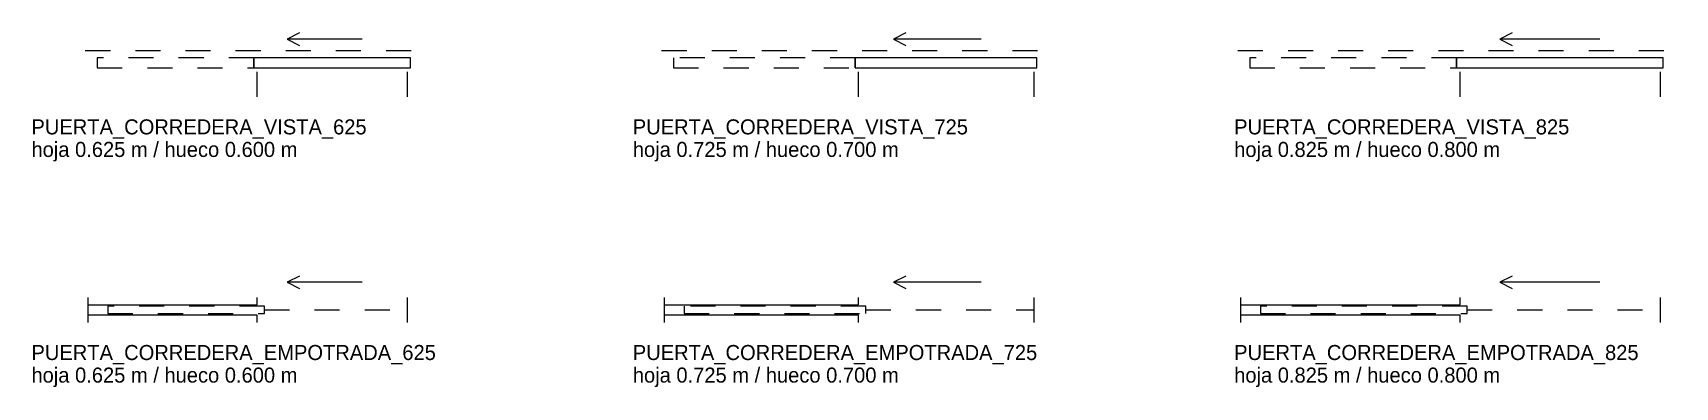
# Model space of a CAD drawing. Header units: metres. Extents: x 0.11 to 6.66, y -1.26 to 0.15.
import ezdxf

# ---------------------------------------------------------------- set-up
doc = ezdxf.new("R2010")
doc.units = ezdxf.units.M
doc.linetypes.add('OCULTA', pattern=[0.15, 0.1, -0.05])
doc.layers.add('A-CARPINTERIA', color=4, linetype='Continuous', lineweight=18)
doc.layers.add('A-CARPINTERIA-OCULTA', color=4, linetype='OCULTA', lineweight=13)
doc.layers.add('A-TEXTO', color=7, linetype='Continuous')

# ---------------------------------------------------------------- blocks, each defined once
blk = doc.blocks.new('PUERTA_CORREDERA_VISTA_625')
at = {"layer": 'A-CARPINTERIA'}
for points in [[(0.17, 0.155), (0.12, 0.13), (0.17, 0.105)], [(0.42, 0.13), (0.12, 0.13)], [(0, 0), (0, -0.1)], [(0.6, 0), (0.6, -0.1)]]:
    blk.add_lwpolyline(points, dxfattribs=at)
blk.add_lwpolyline([(-0.0125, 0.015), (0.6125, 0.015), (0.6125, 0.055), (-0.0125, 0.055)], close=True, dxfattribs=at)
at = {"layer": 'A-CARPINTERIA-OCULTA'}
blk.add_lwpolyline([(-0.685, 0.085), (0.66, 0.085)], dxfattribs=at)
blk.add_lwpolyline([(-0.6375, 0.015), (-0.0125, 0.015), (-0.0125, 0.055), (-0.6375, 0.055)], close=True, dxfattribs=at)
blk = doc.blocks.new('PUERTA_CORREDERA_EMPOTRADA_625')
at = {"layer": 'A-CARPINTERIA'}
for points in [[(0.17, 0.085), (0.12, 0.06), (0.17, 0.035)], [(-0.675, 0), (-0.675, -0.1)], [(0, 0), (0, -0.03)], [(0.42, 0.06), (0.12, 0.06)], [(0.6, 0), (0.6, -0.1)], [(-0.675, -0.03), (0, -0.03)], [(-0.675, -0.07), (0, -0.07)], [(0, -0.07), (0, -0.1)]]:
    blk.add_lwpolyline(points, dxfattribs=at)
at = {"layer": 'A-CARPINTERIA-OCULTA'}
blk.add_lwpolyline([(-0.595, -0.065), (0.03, -0.065), (0.03, -0.035), (-0.595, -0.035)], close=True, dxfattribs=at)
blk.add_lwpolyline([(0.03, -0.05), (0.6, -0.05)], dxfattribs=at)
blk = doc.blocks.new('PUERTA_CORREDERA_VISTA_725')
at = {"layer": 'A-CARPINTERIA'}
for points in [[(0.19, 0.155), (0.14, 0.13), (0.19, 0.105)], [(0.49, 0.13), (0.14, 0.13)], [(0, 0), (0, -0.1)], [(0.7, 0), (0.7, -0.1)]]:
    blk.add_lwpolyline(points, dxfattribs=at)
blk.add_lwpolyline([(-0.0125, 0.015), (0.7125, 0.015), (0.7125, 0.055), (-0.0125, 0.055)], close=True, dxfattribs=at)
at = {"layer": 'A-CARPINTERIA-OCULTA'}
blk.add_lwpolyline([(-0.785, 0.085), (0.76, 0.085)], dxfattribs=at)
blk.add_lwpolyline([(-0.7375, 0.015), (-0.0125, 0.015), (-0.0125, 0.055), (-0.7375, 0.055)], close=True, dxfattribs=at)
blk = doc.blocks.new('PUERTA_CORREDERA_EMPOTRADA_725')
at = {"layer": 'A-CARPINTERIA'}
for points in [[(0.19, 0.085), (0.14, 0.06), (0.19, 0.035)], [(-0.775, 0), (-0.775, -0.1)], [(0, 0), (0, -0.03)], [(0.49, 0.06), (0.14, 0.06)], [(0.7, 0), (0.7, -0.1)], [(-0.775, -0.03), (0, -0.03)], [(-0.775, -0.07), (0, -0.07)], [(0, -0.07), (0, -0.1)]]:
    blk.add_lwpolyline(points, dxfattribs=at)
at = {"layer": 'A-CARPINTERIA-OCULTA'}
blk.add_lwpolyline([(-0.695, -0.065), (0.03, -0.065), (0.03, -0.035), (-0.695, -0.035)], close=True, dxfattribs=at)
blk.add_lwpolyline([(0.03, -0.05), (0.7, -0.05)], dxfattribs=at)
blk = doc.blocks.new('PUERTA_CORREDERA_VISTA_825')
at = {"layer": 'A-CARPINTERIA'}
for points in [[(0.21, 0.155), (0.16, 0.13), (0.21, 0.105)], [(0.56, 0.13), (0.16, 0.13)], [(0, 0), (0, -0.1)], [(0.8, 0), (0.8, -0.1)]]:
    blk.add_lwpolyline(points, dxfattribs=at)
blk.add_lwpolyline([(-0.0125, 0.015), (0.8125, 0.015), (0.8125, 0.055), (-0.0125, 0.055)], close=True, dxfattribs=at)
at = {"layer": 'A-CARPINTERIA-OCULTA'}
blk.add_lwpolyline([(-0.885, 0.085), (0.86, 0.085)], dxfattribs=at)
blk.add_lwpolyline([(-0.8375, 0.015), (-0.0125, 0.015), (-0.0125, 0.055), (-0.8375, 0.055)], close=True, dxfattribs=at)
blk = doc.blocks.new('PUERTA_CORREDERA_EMPOTRADA_825')
at = {"layer": 'A-CARPINTERIA'}
for points in [[(0.21, 0.085), (0.16, 0.06), (0.21, 0.035)], [(-0.875, 0), (-0.875, -0.1)], [(0, 0), (0, -0.03)], [(0.56, 0.06), (0.16, 0.06)], [(0.8, 0), (0.8, -0.1)], [(-0.875, -0.03), (0, -0.03)], [(-0.875, -0.07), (0, -0.07)], [(0, -0.07), (0, -0.1)]]:
    blk.add_lwpolyline(points, dxfattribs=at)
at = {"layer": 'A-CARPINTERIA-OCULTA'}
blk.add_lwpolyline([(-0.795, -0.065), (0.03, -0.065), (0.03, -0.035), (-0.795, -0.035)], close=True, dxfattribs=at)
blk.add_lwpolyline([(0.03, -0.05), (0.8, -0.05)], dxfattribs=at)

msp = doc.modelspace()

# ---------------------------------------------------------------- block references
for name, p in [('PUERTA_CORREDERA_VISTA_625', (1, 0)), ('PUERTA_CORREDERA_VISTA_725', (3.4, 0)), ('PUERTA_CORREDERA_VISTA_825', (5.8, 0)), ('PUERTA_CORREDERA_EMPOTRADA_625', (1, -0.9)), ('PUERTA_CORREDERA_EMPOTRADA_725', (3.4, -0.9)), ('PUERTA_CORREDERA_EMPOTRADA_825', (5.8, -0.9))]:
    msp.add_blockref(name, p)

# ---------------------------------------------------------------- texts
at = {"layer": 'A-TEXTO'}
for s, p in [('PUERTA_CORREDERA_VISTA_625', (0.1, -0.25)), ('PUERTA_CORREDERA_VISTA_725', (2.5, -0.25)), ('PUERTA_CORREDERA_VISTA_825', (4.9, -0.25)), ('hoja 0.625 m / hueco 0.600 m', (0.1, -0.34)), ('hoja 0.725 m / hueco 0.700 m', (2.5, -0.34)), ('hoja 0.825 m / hueco 0.800 m', (4.9, -0.34)), ('PUERTA_CORREDERA_EMPOTRADA_625', (0.1, -1.15)), ('PUERTA_CORREDERA_EMPOTRADA_725', (2.5, -1.15)), ('PUERTA_CORREDERA_EMPOTRADA_825', (4.9, -1.15)), ('hoja 0.625 m / hueco 0.600 m', (0.1, -1.24)), ('hoja 0.725 m / hueco 0.700 m', (2.5, -1.24)), ('hoja 0.825 m / hueco 0.800 m', (4.9, -1.24))]:
    msp.add_text(s, height=0.06, dxfattribs=at).set_placement(p)

doc.saveas('drawing.dxf')
